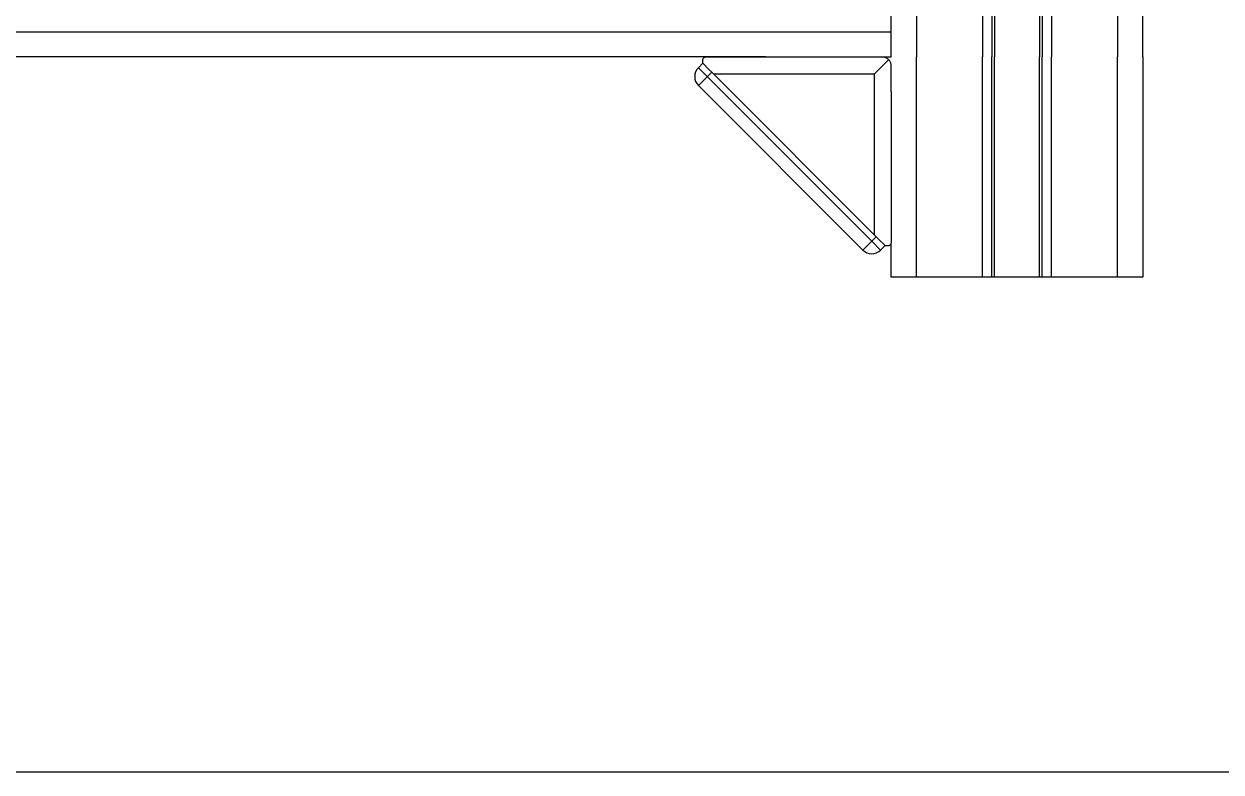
# Model space of a CAD drawing. Header units: millimetres. Extents: x -3183 to 3067, y 1033 to 2218.
# Drawn here: x -1497.7 to -1307.2, y 1611.3 to 1730.3 of the extents above; entities that cross this region are included whole.
import ezdxf

# ---------------------------------------------------------------- set-up
doc = ezdxf.new("R2010")
doc.units = ezdxf.units.MM
doc.linetypes.add('phl_thick', pattern=[0])
doc.layers.add('projection', color=7, linetype='Continuous')

msp = doc.modelspace()

# ---------------------------------------------------------------- linework, layer by layer
for p, q in [((-1359.68243, 1725.03585), (-1359.68243, 1731.53585)), ((-1355.68243, 1731.53585), (-1355.68243, 1725.03585)), ((-1345.18243, 1731.53585), (-1345.18243, 1725.03585)), ((-1343.68243, 1731.53585), (-1343.68243, 1725.03585)), ((-1343.24004, 1731.53585), (-1343.24004, 1725.03585)), ((-1336.12481, 1731.53585), (-1336.12481, 1725.03585)), ((-1335.68243, 1731.53585), (-1335.68243, 1725.03585)), ((-1334.18243, 1731.53585), (-1334.18243, 1725.03585)), ((-1323.68243, 1731.53585), (-1323.68243, 1725.03585)), ((-1319.68243, 1725.03585), (-1319.68243, 1731.53585)), ((-1518.57045, 1729.03585), (-1447.51741, 1729.03585)), ((-1447.51741, 1729.03585), (-1379.68243, 1729.03585)), ((-1447.51741, 1725.03585), (-1518.57045, 1725.03585)), ((-1379.68243, 1725.03585), (-1447.51741, 1725.03585)), ((-1355.68243, 1690.03585), (-1355.68243, 1725.03585)), ((-1345.18243, 1690.03585), (-1345.18243, 1725.03585)), ((-1343.68243, 1690.03585), (-1343.68243, 1725.03585)), ((-1343.24004, 1690.03585), (-1343.24004, 1725.03585)), ((-1336.12481, 1690.03585), (-1336.12481, 1725.03585)), ((-1335.68243, 1690.03585), (-1335.68243, 1725.03585)), ((-1334.18243, 1690.03585), (-1334.18243, 1725.03585)), ((-1323.68243, 1690.03585), (-1323.68243, 1725.03585)), ((-1319.68243, 1725.03585), (-1319.68243, 1690.03585)), ((-1359.68243, 1690.03585), (-1359.70226, 1695.3759)), ((-1319.68243, 1690.03585), (-1359.68243, 1690.03585)), ((-1301.74988, 1611.34293), (-1957.74988, 1611.34293))]:
    msp.add_line(p, q)
at = {"layer": 'projection', "color": 7, "linetype": 'phl_thick'}
for p, q in [((-1379.68243, 1729.03585), (-1359.68243, 1729.03585)), ((-1390.37532, 1723.33433), (-1389.66821, 1724.04144)), ((-1389.67253, 1724.54575), (-1389.66637, 1724.62441)), ((-1389.67253, 1724.04575), (-1389.67253, 1724.54575)), ((-1388.69355, 1723.06677), (-1389.67253, 1724.04575)), ((-1389.66637, 1724.62441), (-1389.64905, 1724.69714)), ((-1389.64905, 1724.69714), (-1389.62257, 1724.76359)), ((-1389.62257, 1724.76359), (-1389.58833, 1724.82343)), ((-1389.58833, 1724.82343), (-1389.5476, 1724.87638)), ((-1389.5476, 1724.87638), (-1389.50156, 1724.92223)), ((-1389.50156, 1724.92223), (-1389.45131, 1724.96081)), ((-1389.45131, 1724.96081), (-1389.39791, 1724.99207)), ((-1389.39791, 1724.99207), (-1389.34237, 1725.01602)), ((-1389.34237, 1725.01602), (-1389.28568, 1725.03278)), ((-1389.28568, 1725.03278), (-1389.22878, 1725.04257)), ((-1389.22878, 1725.04257), (-1389.17253, 1725.04575)), ((-1389.17253, 1725.04575), (-1365.17253, 1725.04575)), ((-1379.68243, 1725.03585), (-1359.68243, 1725.03585)), ((-1365.16263, 1725.03585), (-1365.17253, 1725.04575)), ((-1365.16263, 1725.03585), (-1361.00047, 1725.03585)), ((-1362.37253, 1722.34575), (-1360.11187, 1724.60641)), ((-1360.90597, 1725.02157), (-1361.00047, 1725.03585)), ((-1360.8108, 1725.00123), (-1360.90597, 1725.02157)), ((-1360.71571, 1724.97439), (-1360.8108, 1725.00123)), ((-1360.62144, 1724.94085), (-1360.71571, 1724.97439)), ((-1360.52869, 1724.90055), (-1360.62144, 1724.94085)), ((-1360.43825, 1724.85344), (-1360.52869, 1724.90055)), ((-1360.35068, 1724.80016), (-1360.43825, 1724.85344)), ((-1360.26666, 1724.74099), (-1360.35068, 1724.80016)), ((-1360.18684, 1724.67628), (-1360.26666, 1724.74099)), ((-1360.11187, 1724.60641), (-1360.18684, 1724.67628)), ((-1360.04199, 1724.53144), (-1360.11187, 1724.60641)), ((-1359.97729, 1724.45161), (-1360.04199, 1724.53144)), ((-1359.91811, 1724.3676), (-1359.97729, 1724.45161)), ((-1359.86484, 1724.28003), (-1359.91811, 1724.3676)), ((-1359.81773, 1724.18958), (-1359.86484, 1724.28003)), ((-1359.77743, 1724.09684), (-1359.81773, 1724.18958)), ((-1359.74389, 1724.00256), (-1359.77743, 1724.09684)), ((-1359.71705, 1723.90747), (-1359.74389, 1724.00256)), ((-1359.69671, 1723.81231), (-1359.71705, 1723.90747)), ((-1359.68243, 1723.7178), (-1359.69671, 1723.81231)), ((-1388.96111, 1721.92012), (-1390.37532, 1723.33433)), ((-1390.37532, 1720.5059), (-1388.254, 1722.62722)), ((-1362.79816, 1695.75717), (-1388.96111, 1721.92012)), ((-1388.254, 1722.62722), (-1388.69355, 1723.06677)), ((-1361.65151, 1696.02473), (-1388.254, 1722.62722)), ((-1387.97252, 1722.34575), (-1362.37253, 1722.34575)), ((-1362.37253, 1696.74575), (-1362.37253, 1722.34575)), ((-1359.68243, 1719.55565), (-1359.68243, 1723.7178)), ((-1364.21237, 1694.34295), (-1390.37532, 1720.5059)), ((-1359.67265, 1719.54587), (-1359.68243, 1719.55565)), ((-1359.67265, 1719.54587), (-1359.67253, 1719.546)), ((-1359.67253, 1695.54575), (-1359.67253, 1719.546)), ((-1364.21237, 1694.34295), (-1362.79816, 1695.75717)), ((-1362.79816, 1695.75717), (-1362.09105, 1696.46427)), ((-1361.38394, 1694.34295), (-1362.79816, 1695.75717)), ((-1360.67253, 1695.04575), (-1361.65151, 1696.02473)), ((-1359.89484, 1695.12995), (-1359.84189, 1695.17067)), ((-1359.84189, 1695.17067), (-1359.79605, 1695.21671)), ((-1359.79605, 1695.21671), (-1359.75746, 1695.26696)), ((-1359.75746, 1695.26696), (-1359.72621, 1695.32036)), ((-1359.72621, 1695.32036), (-1359.70226, 1695.3759)), ((-1359.70226, 1695.3759), (-1359.6855, 1695.4326)), ((-1359.6855, 1695.4326), (-1359.6757, 1695.48949)), ((-1359.6757, 1695.48949), (-1359.67253, 1695.54575)), ((-1361.38394, 1694.34295), (-1360.67684, 1695.05006)), ((-1360.67253, 1695.04575), (-1360.17253, 1695.04575)), ((-1360.17253, 1695.04575), (-1360.09386, 1695.05198)), ((-1360.09386, 1695.05198), (-1360.02113, 1695.06915)), ((-1360.02113, 1695.06915), (-1359.95468, 1695.0957)), ((-1359.95468, 1695.0957), (-1359.89484, 1695.12995))]:
    msp.add_line(p, q, dxfattribs=at)
for centre, start, end in [((-1388.96111, 1721.92012), 134.999985, 225.0000175), ((-1362.79816, 1695.75717), 224.9999825, 315.000015)]:
    msp.add_arc(centre, 2, start, end, dxfattribs=at)

doc.saveas('drawing.dxf')
